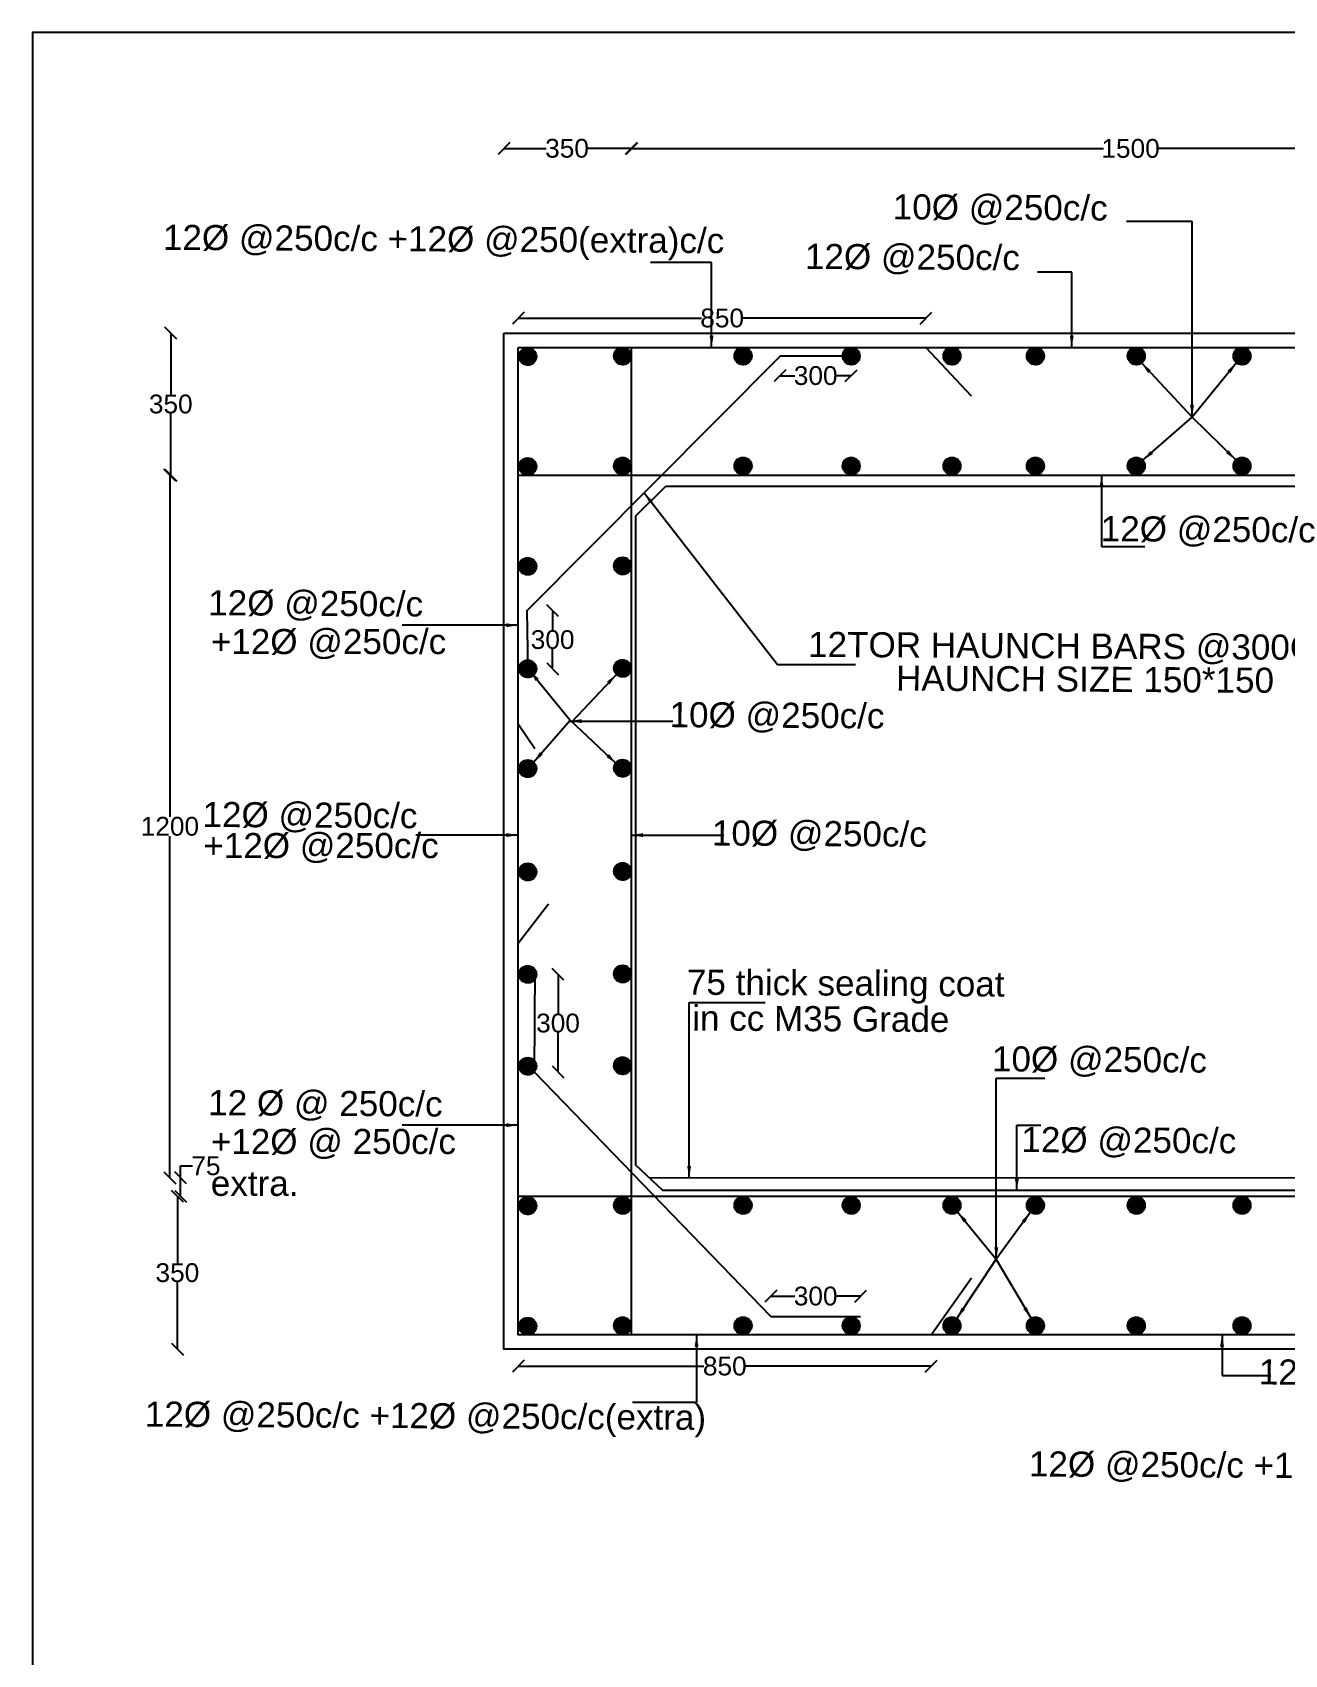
# Model space of a CAD drawing. Header units: millimetres. Extents: x 5124 to 6568637, y 2311 to 91879094.
# Drawn here: x 3769210 to 3779211, y 45946751 to 45959704 of the extents above; entities that cross this region are included whole.
import ezdxf

# ---------------------------------------------------------------- set-up
doc = ezdxf.new("R2010")
doc.units = ezdxf.units.MM
doc.header["$MEASUREMENT"] = 0
doc.layers.add('DIMENSION', color=7, linetype='Continuous')
doc.layers.add('DRAWING', color=7, linetype='Continuous')
doc.styles.get("Standard").update_dxf_attribs({"font": 'arial.ttf', "height": 150})
doc.dimstyles.get("Standard").update_dxf_attribs({"dimtxt": 200, "dimasz": 110, "dimexe": 0.18, "dimexo": 0.0625, "dimgap": 0.09, "dimtad": 0, "dimtih": 1, "dimtoh": 1, "dimdec": 0, "dimzin": 0, "dimdsep": 46, "dimtxsty": 'Standard', "dimblk": 'OBLIQUE', "dimcen": 0.09, "dimse1": 1, "dimse2": 1, "dimadec": 0, "dimazin": 0, "dimtfac": 1, "dimtdec": 0, "dimtofl": 0, "dimtmove": 0, "dimatfit": 3, "dimfxl": 1, "dimtolj": 1, "dimtzin": 0, "dimarcsym": 0})

# ---------------------------------------------------------------- blocks, each defined once
blk = doc.blocks.new('_Oblique')
at = {"color": 0, "linetype": 'ByBlock', "lineweight": -2}
blk.add_line((-0.5, -0.5), (0.5, 0.5), dxfattribs=at)
blk = doc.blocks.new('*D97')
at = {"layer": 'Defpoints', "color": 0, "transparency": 16777216}
for p in [(3776347, 45957423), (3773091, 45957189), (3776347, 45957189)]:
    blk.add_point(p, dxfattribs=at)
at = {"layer": 'DIMENSION', "color": 0, "lineweight": -2, "transparency": 16777216}
for p, q in [((3773091, 45957423), (3774553, 45957423)), ((3776347, 45957423), (3774884, 45957423))]:
    blk.add_line(p, q, dxfattribs=at)
at = {"layer": 'DIMENSION', "color": 0, "lineweight": -2, "transparency": 16777216, "xscale": 95, "yscale": 95, "zscale": 95, "rotation": 180}
blk.add_blockref('_Oblique', (3773091, 45957423), dxfattribs=at)
at = {"layer": 'DIMENSION', "color": 0, "lineweight": -2, "transparency": 16777216, "xscale": 95, "yscale": 95, "zscale": 95}
blk.add_blockref('_Oblique', (3776347, 45957423), dxfattribs=at)
at = {"layer": 'DIMENSION', "color": 0, "transparency": 16777216, "insert": (3774719, 45957423), "char_height": 150, "attachment_point": 5}
blk.add_mtext('\\A1;850', dxfattribs=at)
blk = doc.blocks.new('*D98')
at = {"layer": 'Defpoints', "color": 0, "transparency": 16777216}
for p in [(3773997, 45958778), (3772977, 45957303), (3773997, 45957303)]:
    blk.add_point(p, dxfattribs=at)
at = {"layer": 'DIMENSION', "color": 0, "lineweight": -2, "transparency": 16777216}
for p, q in [((3772977, 45958778), (3773314, 45958778)), ((3773997, 45958778), (3773645, 45958778))]:
    blk.add_line(p, q, dxfattribs=at)
at = {"layer": 'DIMENSION', "color": 0, "lineweight": -2, "transparency": 16777216, "xscale": 95, "yscale": 95, "zscale": 95, "rotation": 180}
blk.add_blockref('_Oblique', (3772977, 45958778), dxfattribs=at)
at = {"layer": 'DIMENSION', "color": 0, "lineweight": -2, "transparency": 16777216, "xscale": 95, "yscale": 95, "zscale": 95}
blk.add_blockref('_Oblique', (3773997, 45958778), dxfattribs=at)
at = {"layer": 'DIMENSION', "color": 0, "transparency": 16777216, "insert": (3773480, 45958778), "char_height": 150, "attachment_point": 5}
blk.add_mtext('\\A1;350', dxfattribs=at)
blk = doc.blocks.new('*D99')
at = {"layer": 'Defpoints', "color": 0, "transparency": 16777216}
for p in [(3781971, 45958777), (3773992, 45957189), (3781971, 45957189)]:
    blk.add_point(p, dxfattribs=at)
at = {"layer": 'DIMENSION', "color": 0, "lineweight": -2, "transparency": 16777216}
for p, q in [((3773992, 45958777), (3777765, 45958777)), ((3781971, 45958777), (3778198, 45958777))]:
    blk.add_line(p, q, dxfattribs=at)
at = {"layer": 'DIMENSION', "color": 0, "lineweight": -2, "transparency": 16777216, "xscale": 95, "yscale": 95, "zscale": 95, "rotation": 180}
blk.add_blockref('_Oblique', (3773992, 45958777), dxfattribs=at)
at = {"layer": 'DIMENSION', "color": 0, "lineweight": -2, "transparency": 16777216, "xscale": 95, "yscale": 95, "zscale": 95}
blk.add_blockref('_Oblique', (3781971, 45958777), dxfattribs=at)
at = {"layer": 'DIMENSION', "color": 0, "transparency": 16777216, "insert": (3777981, 45958777), "char_height": 150, "attachment_point": 5}
blk.add_mtext('\\A1;1500', dxfattribs=at)
blk = doc.blocks.new('*D106')
at = {"layer": 'Defpoints', "color": 0, "transparency": 16777216}
for p in [(3775181, 45957120), (3775750, 45957120), (3775750, 45956963)]:
    blk.add_point(p, dxfattribs=at)
at = {"layer": 'DIMENSION', "color": 0, "lineweight": -2, "transparency": 16777216}
for p, q in [((3775181, 45956963), (3775300, 45956963)), ((3775750, 45956963), (3775631, 45956963))]:
    blk.add_line(p, q, dxfattribs=at)
at = {"layer": 'DIMENSION', "color": 0, "lineweight": -2, "transparency": 16777216, "xscale": 95, "yscale": 95, "zscale": 95, "rotation": 180}
blk.add_blockref('_Oblique', (3775181, 45956963), dxfattribs=at)
at = {"layer": 'DIMENSION', "color": 0, "lineweight": -2, "transparency": 16777216, "xscale": 95, "yscale": 95, "zscale": 95}
blk.add_blockref('_Oblique', (3775750, 45956963), dxfattribs=at)
at = {"layer": 'DIMENSION', "color": 0, "transparency": 16777216, "insert": (3775466, 45956963), "char_height": 150, "attachment_point": 5}
blk.add_mtext('\\A1;300', dxfattribs=at)
blk = doc.blocks.new('*D107')
at = {"layer": 'Defpoints', "color": 0, "transparency": 16777216}
for p in [(3773159, 45955087), (3773365, 45955087), (3773166, 45954623)]:
    blk.add_point(p, dxfattribs=at)
at = {"layer": 'DIMENSION', "color": 0, "lineweight": -2, "transparency": 16777216}
for p, q in [((3773365, 45955087), (3773365, 45954931)), ((3773365, 45954623), (3773365, 45954778))]:
    blk.add_line(p, q, dxfattribs=at)
at = {"layer": 'DIMENSION', "color": 0, "lineweight": -2, "transparency": 16777216, "xscale": 95, "yscale": 95, "zscale": 95}
for p, rotation in [((3773365, 45955087), 90), ((3773365, 45954623), 270)]:
    blk.add_blockref('_Oblique', p, dxfattribs=dict(at, rotation=rotation))
at = {"layer": 'DIMENSION', "color": 0, "transparency": 16777216, "insert": (3773365, 45954855), "char_height": 150, "attachment_point": 5}
blk.add_mtext('\\A1;300', dxfattribs=at)
blk = doc.blocks.new('*D108')
at = {"layer": 'Defpoints', "color": 0, "transparency": 16777216}
for p in [(3773235, 45952183), (3773218, 45951404), (3773408, 45951404)]:
    blk.add_point(p, dxfattribs=at)
at = {"layer": 'DIMENSION', "color": 0, "lineweight": -2, "transparency": 16777216}
for p, q in [((3773408, 45952183), (3773408, 45951870)), ((3773408, 45951404), (3773408, 45951717))]:
    blk.add_line(p, q, dxfattribs=at)
at = {"layer": 'DIMENSION', "color": 0, "lineweight": -2, "transparency": 16777216, "xscale": 95, "yscale": 95, "zscale": 95}
for p, rotation in [((3773408, 45952183), 90), ((3773408, 45951404), 270)]:
    blk.add_blockref('_Oblique', p, dxfattribs=dict(at, rotation=rotation))
at = {"layer": 'DIMENSION', "color": 0, "transparency": 16777216, "insert": (3773408, 45951793), "char_height": 150, "attachment_point": 5}
blk.add_mtext('\\A1;300', dxfattribs=at)
blk = doc.blocks.new('*D109')
at = {"layer": 'Defpoints', "color": 0, "transparency": 16777216}
for p in [(3775107, 45949613), (3775107, 45949449), (3775825, 45949449)]:
    blk.add_point(p, dxfattribs=at)
at = {"layer": 'DIMENSION', "color": 0, "lineweight": -2, "transparency": 16777216}
for p, q in [((3775107, 45949613), (3775300, 45949613)), ((3775825, 45949613), (3775631, 45949613))]:
    blk.add_line(p, q, dxfattribs=at)
at = {"layer": 'DIMENSION', "color": 0, "lineweight": -2, "transparency": 16777216, "xscale": 95, "yscale": 95, "zscale": 95, "rotation": 180}
blk.add_blockref('_Oblique', (3775107, 45949613), dxfattribs=at)
at = {"layer": 'DIMENSION', "color": 0, "lineweight": -2, "transparency": 16777216, "xscale": 95, "yscale": 95, "zscale": 95}
blk.add_blockref('_Oblique', (3775825, 45949613), dxfattribs=at)
at = {"layer": 'DIMENSION', "color": 0, "transparency": 16777216, "insert": (3775466, 45949613), "char_height": 150, "attachment_point": 5}
blk.add_mtext('\\A1;300', dxfattribs=at)
blk = doc.blocks.new('*D123')
at = {"layer": 'Defpoints', "color": 0, "transparency": 16777216}
for p in [(3770368, 45950410), (3773091, 45950410), (3772977, 45949190)]:
    blk.add_point(p, dxfattribs=at)
at = {"layer": 'DIMENSION', "color": 0, "lineweight": -2, "transparency": 16777216}
for p, q in [((3770368, 45950410), (3770368, 45949877)), ((3770368, 45949190), (3770368, 45949724))]:
    blk.add_line(p, q, dxfattribs=at)
at = {"layer": 'DIMENSION', "color": 0, "lineweight": -2, "transparency": 16777216, "xscale": 95, "yscale": 95, "zscale": 95}
for p, rotation in [((3770368, 45950410), 90), ((3770368, 45949190), 270)]:
    blk.add_blockref('_Oblique', p, dxfattribs=dict(at, rotation=rotation))
at = {"layer": 'DIMENSION', "color": 0, "transparency": 16777216, "insert": (3770368, 45949800), "char_height": 150, "attachment_point": 5}
blk.add_mtext('\\A1;350', dxfattribs=at)
blk = doc.blocks.new('*D124')
at = {"layer": 'Defpoints', "color": 0, "transparency": 16777216}
for p in [(3770394, 45950558), (3774249, 45950558), (3774249, 45950410)]:
    blk.add_point(p, dxfattribs=at)
at = {"layer": 'DIMENSION', "color": 0, "lineweight": -2, "transparency": 16777216}
for p, q in [((3770394, 45950558), (3770394, 45950653)), ((3770394, 45950653), (3770489, 45950653)), ((3770394, 45950410), (3770394, 45950558))]:
    blk.add_line(p, q, dxfattribs=at)
at = {"layer": 'DIMENSION', "color": 0, "lineweight": -2, "transparency": 16777216, "xscale": 95, "yscale": 95, "zscale": 95}
for p, rotation in [((3770394, 45950558), 90), ((3770394, 45950410), 270)]:
    blk.add_blockref('_Oblique', p, dxfattribs=dict(at, rotation=rotation))
at = {"layer": 'DIMENSION', "color": 0, "transparency": 16777216, "insert": (3770596, 45950653), "char_height": 150, "attachment_point": 5}
blk.add_mtext('\\A1;75', dxfattribs=at)
blk = doc.blocks.new('*D125')
at = {"layer": 'Defpoints', "color": 0, "transparency": 16777216}
for p in [(3770308, 45956169), (3773992, 45956169), (3774138, 45950558)]:
    blk.add_point(p, dxfattribs=at)
at = {"layer": 'DIMENSION', "color": 0, "lineweight": -2, "transparency": 16777216}
for p, q in [((3770308, 45956169), (3770308, 45953440)), ((3770308, 45950558), (3770308, 45953287))]:
    blk.add_line(p, q, dxfattribs=at)
at = {"layer": 'DIMENSION', "color": 0, "lineweight": -2, "transparency": 16777216, "xscale": 95, "yscale": 95, "zscale": 95}
for p, rotation in [((3770308, 45956169), 90), ((3770308, 45950558), 270)]:
    blk.add_blockref('_Oblique', p, dxfattribs=dict(at, rotation=rotation))
at = {"layer": 'DIMENSION', "color": 0, "transparency": 16777216, "insert": (3770308, 45953364), "char_height": 150, "attachment_point": 5}
blk.add_mtext('\\A1;1200', dxfattribs=at)
blk = doc.blocks.new('*D126')
at = {"layer": 'Defpoints', "color": 0, "transparency": 16777216}
for p in [(3770315, 45957303), (3773091, 45957303), (3773091, 45956169)]:
    blk.add_point(p, dxfattribs=at)
at = {"layer": 'DIMENSION', "color": 0, "lineweight": -2, "transparency": 16777216}
for p, q in [((3770315, 45957303), (3770315, 45956813)), ((3770315, 45956169), (3770315, 45956659))]:
    blk.add_line(p, q, dxfattribs=at)
at = {"layer": 'DIMENSION', "color": 0, "lineweight": -2, "transparency": 16777216, "xscale": 95, "yscale": 95, "zscale": 95}
for p, rotation in [((3770315, 45957303), 90), ((3770315, 45956169), 270)]:
    blk.add_blockref('_Oblique', p, dxfattribs=dict(at, rotation=rotation))
at = {"layer": 'DIMENSION', "color": 0, "transparency": 16777216, "insert": (3770315, 45956736), "char_height": 150, "attachment_point": 5}
blk.add_mtext('\\A1;350', dxfattribs=at)
blk = doc.blocks.new('*D127')
at = {"layer": 'Defpoints', "color": 0, "transparency": 16777216}
for p in [(3773091, 45949304), (3776389, 45949304), (3776389, 45949054)]:
    blk.add_point(p, dxfattribs=at)
at = {"layer": 'DRAWING', "color": 0, "lineweight": -2, "transparency": 16777216}
for p, q in [((3773091, 45949054), (3774574, 45949054)), ((3776389, 45949054), (3774905, 45949054))]:
    blk.add_line(p, q, dxfattribs=at)
at = {"layer": 'DRAWING', "color": 0, "lineweight": -2, "transparency": 16777216, "xscale": 95, "yscale": 95, "zscale": 95, "rotation": 180}
blk.add_blockref('_Oblique', (3773091, 45949054), dxfattribs=at)
at = {"layer": 'DRAWING', "color": 0, "lineweight": -2, "transparency": 16777216, "xscale": 95, "yscale": 95, "zscale": 95}
blk.add_blockref('_Oblique', (3776389, 45949054), dxfattribs=at)
at = {"layer": 'DRAWING', "color": 0, "transparency": 16777216, "insert": (3774740, 45949054), "char_height": 150, "attachment_point": 5}
blk.add_mtext('\\A1;850', dxfattribs=at)

msp = doc.modelspace()

# ---------------------------------------------------------------- hatches: boundary and pattern name
at = {"layer": 'DRAWING'}
h = msp.add_hatch(dxfattribs=at)
h.set_pattern_fill('ANSI31', color=256, scale=0.911215, style=0)
h.set_pattern_definition([(45, (498151.52272, 4091325.17496), (-0.0805408256441, 0.0805408256441), [])])
h.paths.add_polyline_path([(3773235, 45957116.4, 1), (3773096.9, 45957116.4, 1)])
h = msp.add_hatch(dxfattribs=at)
h.set_pattern_fill('ANSI31', color=256, scale=0.911215, style=0)
h.set_pattern_definition([(45, (498908.71245, 4091328.66633), (-0.0805408256441, 0.0805408256441), [])])
h.paths.add_polyline_path([(3773992.2, 45957119.9, 0.9586945), (3773854.4, 45957125.7), (3773854.4, 45957114.1, 0.9586945)])
h = msp.add_hatch(dxfattribs=at)
h.set_pattern_fill('ANSI31', color=256, scale=0.911215, style=0)
h.set_pattern_definition([(45, (499871.71218, 4091328.66633), (-0.0805408256441, 0.0805408256441), [])])
h.paths.add_polyline_path([(3774955.2, 45957119.9, 0.9586945), (3774817.4, 45957125.7), (3774817.4, 45957114.1, 0.9586945)])
h = msp.add_hatch(dxfattribs=at)
h.set_pattern_fill('ANSI31', color=256, scale=0.911215, style=0)
h.set_pattern_definition([(45, (500735.30077, 4091328.66633), (-0.0805408256441, 0.0805408256441), [])])
h.paths.add_polyline_path([(3775818.7, 45957119.9, 0.9586945), (3775681, 45957125.7), (3775681, 45957114.1, 0.9586945)])
h = msp.add_hatch(dxfattribs=at)
h.set_pattern_fill('ANSI31', color=256, scale=0.911215, style=0)
h.set_pattern_definition([(45, (501540.21779, 4091328.66633), (-0.0805408256441, 0.0805408256441), [])])
h.paths.add_polyline_path([(3776623.7, 45957119.9, 0.9586945), (3776485.9, 45957125.7), (3776485.9, 45957114.1, 0.9586945)])
h = msp.add_hatch(dxfattribs=at)
h.set_pattern_fill('ANSI31', color=256, scale=0.911215, style=0)
h.set_pattern_definition([(45, (502207.02293, 4091328.66633), (-0.0805408256441, 0.0805408256441), [])])
h.paths.add_polyline_path([(3777290.5, 45957119.9, 0.9586945), (3777152.7, 45957125.7), (3777152.7, 45957114.1, 0.9586945)])
h = msp.add_hatch(dxfattribs=at)
h.set_pattern_fill('ANSI31', color=256, scale=0.911215, style=0)
h.set_pattern_definition([(45, (503011.93995, 4091328.66633), (-0.0805408256441, 0.0805408256441), [])])
h.paths.add_polyline_path([(3778095.4, 45957119.9, 0.9586945), (3777957.6, 45957125.7), (3777957.6, 45957114.1, 0.9586945)])
h = msp.add_hatch(dxfattribs=at)
h.set_pattern_fill('ANSI31', color=256, scale=0.911215, style=0)
h.set_pattern_definition([(45, (503856.70691, 4091328.66633), (-0.0805408256441, 0.0805408256441), [])])
h.paths.add_polyline_path([(3778940.2, 45957119.9, 0.9586945), (3778802.4, 45957125.7), (3778802.4, 45957114.1, 0.9586945)])
h = msp.add_hatch(dxfattribs=at)
h.set_pattern_fill('ANSI31', color=256, scale=0.911215, style=0)
h.set_pattern_definition([(45, (498151.52272, 4090446.88803), (-0.0805408256441, 0.0805408256441), [])])
h.paths.add_polyline_path([(3773235, 45956238.1, 1), (3773096.9, 45956238.1, 1)])
h = msp.add_hatch(dxfattribs=at)
h.set_pattern_fill('ANSI31', color=256, scale=0.911215, style=0)
h.set_pattern_definition([(45, (498908.71245, 4090450.37941), (-0.0805408256441, 0.0805408256441), [])])
h.paths.add_polyline_path([(3773992.2, 45956241.6, 0.9586945), (3773854.4, 45956247.4), (3773854.4, 45956235.8, 0.9586945)])
h = msp.add_hatch(dxfattribs=at)
h.set_pattern_fill('ANSI31', color=256, scale=0.911215, style=0)
h.set_pattern_definition([(45, (499871.71218, 4090450.37941), (-0.0805408256441, 0.0805408256441), [])])
h.paths.add_polyline_path([(3774955.2, 45956241.6, 0.9586945), (3774817.4, 45956247.4), (3774817.4, 45956235.8, 0.9586945)])
h = msp.add_hatch(dxfattribs=at)
h.set_pattern_fill('ANSI31', color=256, scale=0.911215, style=0)
h.set_pattern_definition([(45, (500735.30077, 4090450.37941), (-0.0805408256441, 0.0805408256441), [])])
h.paths.add_polyline_path([(3775818.7, 45956241.6, 0.9586945), (3775681, 45956247.4), (3775681, 45956235.8, 0.9586945)])
h = msp.add_hatch(dxfattribs=at)
h.set_pattern_fill('ANSI31', color=256, scale=0.911215, style=0)
h.set_pattern_definition([(45, (501540.21779, 4090450.37941), (-0.0805408256441, 0.0805408256441), [])])
h.paths.add_polyline_path([(3776623.7, 45956241.6, 0.9586945), (3776485.9, 45956247.4), (3776485.9, 45956235.8, 0.9586945)])
h = msp.add_hatch(dxfattribs=at)
h.set_pattern_fill('ANSI31', color=256, scale=0.911215, style=0)
h.set_pattern_definition([(45, (502207.02293, 4090450.37941), (-0.0805408256441, 0.0805408256441), [])])
h.paths.add_polyline_path([(3777290.5, 45956241.6, 0.9586945), (3777152.7, 45956247.4), (3777152.7, 45956235.8, 0.9586945)])
h = msp.add_hatch(dxfattribs=at)
h.set_pattern_fill('ANSI31', color=256, scale=0.911215, style=0)
h.set_pattern_definition([(45, (503011.93995, 4090450.37941), (-0.0805408256441, 0.0805408256441), [])])
h.paths.add_polyline_path([(3778095.4, 45956241.6, 0.9586945), (3777957.6, 45956247.4), (3777957.6, 45956235.8, 0.9586945)])
h = msp.add_hatch(dxfattribs=at)
h.set_pattern_fill('ANSI31', color=256, scale=0.911215, style=0)
h.set_pattern_definition([(45, (503856.70691, 4090450.37941), (-0.0805408256441, 0.0805408256441), [])])
h.paths.add_polyline_path([(3778940.2, 45956241.6, 0.9586945), (3778802.4, 45956247.4), (3778802.4, 45956235.8, 0.9586945)])
h = msp.add_hatch(dxfattribs=at)
h.set_pattern_fill('ANSI31', color=256, scale=0.911215, style=0)
h.set_pattern_definition([(45, (498151.52272, 4089649.59018), (-0.0805408256441, 0.0805408256441), [])])
h.paths.add_polyline_path([(3773235, 45955440.8, 1), (3773096.9, 45955440.8, 1)])
h = msp.add_hatch(dxfattribs=at)
h.set_pattern_fill('ANSI31', color=256, scale=0.911215, style=0)
h.set_pattern_definition([(45, (498908.71245, 4089653.08155), (-0.0805408256441, 0.0805408256441), [])])
h.paths.add_polyline_path([(3773992.2, 45955444.3, 0.9586945), (3773854.4, 45955450.1), (3773854.4, 45955438.5, 0.9586945)])
h = msp.add_hatch(dxfattribs=at)
h.set_pattern_fill('ANSI31', color=256, scale=0.911215, style=0)
h.set_pattern_definition([(45, (498151.52272, 4088831.40426), (-0.0805408256441, 0.0805408256441), [])])
h.paths.add_polyline_path([(3773235, 45954622.6, 1), (3773096.9, 45954622.6, 1)])
h = msp.add_hatch(dxfattribs=at)
h.set_pattern_fill('ANSI31', color=256, scale=0.911215, style=0)
h.set_pattern_definition([(45, (498908.71245, 4088834.89563), (-0.0805408256441, 0.0805408256441), [])])
h.paths.add_polyline_path([(3773992.2, 45954626.1, 0.9586945), (3773854.4, 45954631.9), (3773854.4, 45954620.3, 0.9586945)])
h = msp.add_hatch(dxfattribs=at)
h.set_pattern_fill('ANSI31', color=256, scale=0.911215, style=0)
h.set_pattern_definition([(45, (498151.52272, 4088034.46757), (-0.0805408256441, 0.0805408256441), [])])
h.paths.add_polyline_path([(3773235, 45953825.7, 1), (3773096.9, 45953825.7, 1)])
h = msp.add_hatch(dxfattribs=at)
h.set_pattern_fill('ANSI31', color=256, scale=0.911215, style=0)
h.set_pattern_definition([(45, (498908.71245, 4088037.95895), (-0.0805408256441, 0.0805408256441), [])])
h.paths.add_polyline_path([(3773992.2, 45953829.2, 0.9586945), (3773854.4, 45953835), (3773854.4, 45953823.4, 0.9586945)])
h = msp.add_hatch(dxfattribs=at)
h.set_pattern_fill('ANSI31', color=256, scale=0.911215, style=0)
h.set_pattern_definition([(45, (498151.52272, 4087209.72027), (-0.0805408256441, 0.0805408256441), [])])
h.paths.add_polyline_path([(3773235, 45953001, 1), (3773096.9, 45953001, 1)])
h = msp.add_hatch(dxfattribs=at)
h.set_pattern_fill('ANSI31', color=256, scale=0.911215, style=0)
h.set_pattern_definition([(45, (498908.71245, 4087213.21165), (-0.0805408256441, 0.0805408256441), [])])
h.paths.add_polyline_path([(3773992.2, 45953004.4, 0.9586945), (3773854.4, 45953010.3), (3773854.4, 45952998.6, 0.9586945)])
h = msp.add_hatch(dxfattribs=at)
h.set_pattern_fill('ANSI31', color=256, scale=0.911215, style=0)
h.set_pattern_definition([(45, (498151.52272, 4086391.59455), (-0.0805408256441, 0.0805408256441), [])])
h.paths.add_polyline_path([(3773235, 45952182.8, 1), (3773096.9, 45952182.8, 1)])
h = msp.add_hatch(dxfattribs=at)
h.set_pattern_fill('ANSI31', color=256, scale=0.911215, style=0)
h.set_pattern_definition([(45, (498908.71245, 4086395.08593), (-0.0805408256441, 0.0805408256441), [])])
h.paths.add_polyline_path([(3773992.2, 45952186.3, 0.9586945), (3773854.4, 45952192.1), (3773854.4, 45952180.5, 0.9586945)])
h = msp.add_hatch(dxfattribs=at)
h.set_pattern_fill('ANSI31', color=256, scale=0.911215, style=0)
h.set_pattern_definition([(45, (498151.52272, 4085658.40558), (-0.0805408256441, 0.0805408256441), [])])
h.paths.add_polyline_path([(3773235, 45951449.6, 1), (3773096.9, 45951449.6, 1)])
h = msp.add_hatch(dxfattribs=at)
h.set_pattern_fill('ANSI31', color=256, scale=0.911215, style=0)
h.set_pattern_definition([(45, (498908.71245, 4085661.89696), (-0.0805408256441, 0.0805408256441), [])])
h.paths.add_polyline_path([(3773992.2, 45951453.1, 0.9586945), (3773854.4, 45951458.9), (3773854.4, 45951447.3, 0.9586945)])
h = msp.add_hatch(dxfattribs=at)
h.set_pattern_fill('ANSI31', color=256, scale=0.911215, style=0)
h.set_pattern_definition([(45, (498151.52272, 4084543.63328), (-0.0805408256441, 0.0805408256441), [])])
h.paths.add_polyline_path([(3773235, 45950334.9, 1), (3773096.9, 45950334.9, 1)])
h = msp.add_hatch(dxfattribs=at)
h.set_pattern_fill('ANSI31', color=256, scale=0.911215, style=0)
h.set_pattern_definition([(45, (498908.71245, 4084547.12466), (-0.0805408256441, 0.0805408256441), [])])
h.paths.add_polyline_path([(3773992.2, 45950338.4, 0.9586945), (3773854.4, 45950344.2), (3773854.4, 45950332.5, 0.9586945)])
h = msp.add_hatch(dxfattribs=at)
h.set_pattern_fill('ANSI31', color=256, scale=0.911215, style=0)
h.set_pattern_definition([(45, (499871.71218, 4084547.12466), (-0.0805408256441, 0.0805408256441), [])])
h.paths.add_polyline_path([(3774955.2, 45950338.4, 0.9586945), (3774817.4, 45950344.2), (3774817.4, 45950332.5, 0.9586945)])
h = msp.add_hatch(dxfattribs=at)
h.set_pattern_fill('ANSI31', color=256, scale=0.911215, style=0)
h.set_pattern_definition([(45, (500735.30077, 4084547.12466), (-0.0805408256441, 0.0805408256441), [])])
h.paths.add_polyline_path([(3775818.7, 45950338.4, 0.9586945), (3775681, 45950344.2), (3775681, 45950332.5, 0.9586945)])
h = msp.add_hatch(dxfattribs=at)
h.set_pattern_fill('ANSI31', color=256, scale=0.911215, style=0)
h.set_pattern_definition([(45, (501540.21779, 4084547.12466), (-0.0805408256441, 0.0805408256441), [])])
h.paths.add_polyline_path([(3776623.7, 45950338.4, 0.9586945), (3776485.9, 45950344.2), (3776485.9, 45950332.5, 0.9586945)])
h = msp.add_hatch(dxfattribs=at)
h.set_pattern_fill('ANSI31', color=256, scale=0.911215, style=0)
h.set_pattern_definition([(45, (502207.02293, 4084547.12466), (-0.0805408256441, 0.0805408256441), [])])
h.paths.add_polyline_path([(3777290.5, 45950338.4, 0.9586945), (3777152.7, 45950344.2), (3777152.7, 45950332.5, 0.9586945)])
h = msp.add_hatch(dxfattribs=at)
h.set_pattern_fill('ANSI31', color=256, scale=0.911215, style=0)
h.set_pattern_definition([(45, (503011.93995, 4084547.12466), (-0.0805408256441, 0.0805408256441), [])])
h.paths.add_polyline_path([(3778095.4, 45950338.4, 0.9586945), (3777957.6, 45950344.2), (3777957.6, 45950332.5, 0.9586945)])
h = msp.add_hatch(dxfattribs=at)
h.set_pattern_fill('ANSI31', color=256, scale=0.911215, style=0)
h.set_pattern_definition([(45, (503856.70691, 4084547.12466), (-0.0805408256441, 0.0805408256441), [])])
h.paths.add_polyline_path([(3778940.2, 45950338.4, 0.9586945), (3778802.4, 45950344.2), (3778802.4, 45950332.5, 0.9586945)])
h = msp.add_hatch(dxfattribs=at)
h.set_pattern_fill('ANSI31', color=256, scale=0.911215, style=0)
h.set_pattern_definition([(45, (498151.52272, 4083582.12036), (-0.0805408256441, 0.0805408256441), [])])
h.paths.add_polyline_path([(3773235, 45949373.4, 1), (3773096.9, 45949373.4, 1)])
h = msp.add_hatch(dxfattribs=at)
h.set_pattern_fill('ANSI31', color=256, scale=0.911215, style=0)
h.set_pattern_definition([(45, (498908.71245, 4083585.61173), (-0.0805408256441, 0.0805408256441), [])])
h.paths.add_polyline_path([(3773992.2, 45949376.8, 0.9586945), (3773854.4, 45949382.7), (3773854.4, 45949371, 0.9586945)])
h = msp.add_hatch(dxfattribs=at)
h.set_pattern_fill('ANSI31', color=256, scale=0.911215, style=0)
h.set_pattern_definition([(45, (499871.71218, 4083585.61173), (-0.0805408256441, 0.0805408256441), [])])
h.paths.add_polyline_path([(3774955.2, 45949376.8, 0.9586945), (3774817.4, 45949382.7), (3774817.4, 45949371, 0.9586945)])
h = msp.add_hatch(dxfattribs=at)
h.set_pattern_fill('ANSI31', color=256, scale=0.911215, style=0)
h.set_pattern_definition([(45, (500735.30077, 4083585.61173), (-0.0805408256441, 0.0805408256441), [])])
h.paths.add_polyline_path([(3775818.7, 45949376.8, 0.9586945), (3775681, 45949382.7), (3775681, 45949371, 0.9586945)])
h = msp.add_hatch(dxfattribs=at)
h.set_pattern_fill('ANSI31', color=256, scale=0.911215, style=0)
h.set_pattern_definition([(45, (501540.21779, 4083585.61173), (-0.0805408256441, 0.0805408256441), [])])
h.paths.add_polyline_path([(3776623.7, 45949376.8, 0.9586945), (3776485.9, 45949382.7), (3776485.9, 45949371, 0.9586945)])
h = msp.add_hatch(dxfattribs=at)
h.set_pattern_fill('ANSI31', color=256, scale=0.911215, style=0)
h.set_pattern_definition([(45, (502207.02293, 4083585.61173), (-0.0805408256441, 0.0805408256441), [])])
h.paths.add_polyline_path([(3777290.5, 45949376.8, 0.9586945), (3777152.7, 45949382.7), (3777152.7, 45949371, 0.9586945)])
h = msp.add_hatch(dxfattribs=at)
h.set_pattern_fill('ANSI31', color=256, scale=0.911215, style=0)
h.set_pattern_definition([(45, (503011.93995, 4083585.61173), (-0.0805408256441, 0.0805408256441), [])])
h.paths.add_polyline_path([(3778095.4, 45949376.8, 0.9586945), (3777957.6, 45949382.7), (3777957.6, 45949371, 0.9586945)])
h = msp.add_hatch(dxfattribs=at)
h.set_pattern_fill('ANSI31', color=256, scale=0.911215, style=0)
h.set_pattern_definition([(45, (503856.70691, 4083585.61173), (-0.0805408256441, 0.0805408256441), [])])
h.paths.add_polyline_path([(3778940.2, 45949376.8, 0.9586945), (3778802.4, 45949382.7), (3778802.4, 45949371, 0.9586945)])

# ---------------------------------------------------------------- linework, layer by layer
at = {"layer": 'DIMENSION'}
for points in [[(3772976.6, 45957302.7), (3791711.2, 45957302.7), (3791711.2, 45949190.3), (3772976.6, 45949190.3)], [(3773090.6, 45957188.7), (3791597.2, 45957188.7), (3791597.2, 45949304.3), (3773090.6, 45949304.3)]]:
    msp.add_lwpolyline(points, close=True, dxfattribs=at)
for points in [[(3773992, 45957188.7), (3773992, 45949304.3)], [(3776347.1, 45957188.7), (3776707, 45956801.1)], [(3773090.6, 45956169.1), (3791597.2, 45956169.1)], [(3773090.6, 45950410.4), (3791597.2, 45950410.4)], [(3776388.7, 45949304.3), (3776711.7, 45949758.5)]]:
    msp.add_lwpolyline(points, dxfattribs=at)
at = {"layer": 'DRAWING'}
msp.add_lwpolyline([(3802954.6, 45959703.9), (3769210.2, 45959703.9), (3769210.2, 45933703.6), (3802954.6, 45933703.6)], close=True, dxfattribs=at)
for points in [[(3775749.7, 45957119.9), (3775181.3, 45957119.9), (3773159.1, 45955086.6), (3773165.9, 45954622.6)], [(3774270.3, 45956080), (3781603.8, 45956080), (3781894.8, 45955777.3), (3781894.8, 45950700.1), (3781614.1, 45950456.9), (3774245, 45950456.9), (3774030.4, 45950659.7), (3774030.4, 45955843.4), (3774270.3, 45956080)], [(3773090.6, 45954183.2), (3773222.4, 45953987.4)], [(3773090.6, 45952431.5), (3773331.5, 45952746.6)], [(3773222.3, 45952222.7), (3773217.8, 45951404.1), (3775106.5, 45949449.3), (3775825.3, 45949449.3)], [(3774137.7, 45950558.3), (3781732.3, 45950559.3)]]:
    msp.add_lwpolyline(points, dxfattribs=at)
for centre in [(3773165.9, 45957116.4), (3773923.1, 45957119.9), (3774886.1, 45957119.9), (3775749.7, 45957119.9), (3776554.6, 45957119.9), (3777221.4, 45957119.9), (3778026.4, 45957119.9), (3778871.1, 45957119.9), (3773165.9, 45956238.1), (3773923.1, 45956241.6), (3774886.1, 45956241.6), (3775749.7, 45956241.6), (3776554.6, 45956241.6), (3777221.4, 45956241.6), (3778026.4, 45956241.6), (3778871.1, 45956241.6), (3773165.9, 45955440.8), (3773923.1, 45955444.3), (3773165.9, 45954622.6), (3773923.1, 45954626.1), (3773165.9, 45953825.7), (3773923.1, 45953829.2), (3773165.9, 45953001), (3773923.1, 45953004.4), (3773165.9, 45952182.8), (3773923.1, 45952186.3), (3773165.9, 45951449.6), (3773923.1, 45951453.1), (3773165.9, 45950334.9), (3773923.1, 45950338.4), (3774886.1, 45950338.4), (3775749.7, 45950338.4), (3776554.6, 45950338.4), (3777221.4, 45950338.4), (3778026.4, 45950338.4), (3778871.1, 45950338.4), (3773165.9, 45949373.4), (3773923.1, 45949376.8), (3774886.1, 45949376.8), (3775749.7, 45949376.8), (3776554.6, 45949376.8), (3777221.4, 45949376.8), (3778026.4, 45949376.8), (3778871.1, 45949376.8)]:
    msp.add_circle(centre, 69, dxfattribs=at)

# ---------------------------------------------------------------- texts
for s, p in [('10Ø @250c/c ', (3776081.1, 45958212)), ('12Ø @250c/c +12Ø @250(extra)c/c ', (3770252.1, 45957968)), ('12Ø @250c/c ', (3775379.8, 45957816)), ('12Ø @250c/c  ', (3777742.2, 45955641.6)), ('12Ø @250c/c ', (3770613.6, 45955050.3)), ('12TOR HAUNCH BARS @300C/C', (3775404.9, 45954717.6)), (' HAUNCH SIZE 150*150', (3776029.3, 45954448.9)), ('10Ø @250c/c  ', (3774298.4, 45954156.7)), ('12Ø @250c/c ', (3770568.2, 45953359.6)), ('10Ø @250c/c  ', (3774636.5, 45953211.8)), ('75 thick sealing coat', (3774436.9, 45952020.2)), ('in cc M35 Grade', (3774479.3, 45951734.4)), ('10Ø @250c/c  ', (3776873.6, 45951408.4)), ('12 Ø @ 250c/c ', (3770613.6, 45951058.4)), ('12Ø @250c/c  ', (3777108.4, 45950764)), ('12Ø @ 250c/c ', (3779005.2, 45948908.3)), ('12Ø @250c/c +12Ø @250c/c(extra) ', (3770107.4, 45948571.8)), ('12Ø @250c/c +12Ø @250c/c(extra) ', (3777168.9, 45948174))]:
    msp.add_text(s, height=200.467, rotation=359.65712, dxfattribs=at).set_placement(p)
at = {"layer": 'DRAWING', "char_height": 200.467, "attachment_point": 1}
for s, insert, width in [('+12Ø @250c/c ', (3770635, 45954940.3), 2012.728), ('+12Ø @250c/c ', (3770575.1, 45953311.4), 2022.902), ('+12Ø @ 250c/c\\Pextra. ', (3770635, 45950948.4), 2012.728)]:
    msp.add_mtext(s, dxfattribs=dict(at, insert=insert, width=width))

# ---------------------------------------------------------------- dimensions: what is measured, and where the dimension line sits
at = {"layer": 'DIMENSION'}
dim = msp.add_linear_dim(base=(3773997, 45958777.6), p1=(3772976.6, 45957302.7), p2=(3773997, 45957302.7), text='350', dimstyle='Standard', override={"dimasz": 95, "dimfxl": 2000, "dimarcsym": 1}, dxfattribs=at)
dim.commit()
dim.dimension.update_dxf_attribs({"geometry": '*D98', "text_midpoint": (3773479.9, 45958777.6), "dimtype": 160})
for base, p1, p2, text, picture, middle in [((3781970.7, 45958777.4), (3773992, 45957188.7), (3781970.7, 45957188.7), '1500', '*D99', (3777981.4, 45958777.4)), ((3776347.1, 45957422.8), (3773090.6, 45957188.7), (3776347.1, 45957188.7), '850', '*D97', (3774718.8, 45957422.8)), ((3775749.7, 45956963.4), (3775181.3, 45957119.9), (3775749.7, 45957119.9), '300', '*D106', (3775465.5, 45956963.4)), ((3775106.5, 45949612.7), (3775825.3, 45949449.3), (3775106.5, 45949449.3), '300', '*D109', (3775465.9, 45949612.7))]:
    dim = msp.add_linear_dim(base=base, p1=p1, p2=p2, text=text, dimstyle='Standard', override={"dimasz": 95, "dimfxl": 2000, "dimarcsym": 1}, dxfattribs=at)
    dim.commit()
    dim.dimension.update_dxf_attribs({"geometry": picture, "text_midpoint": middle})
for base, p1, p2, text, picture, middle in [((3770315.3, 45957302.7), (3773090.6, 45956169.1), (3773090.6, 45957302.7), '350', '*D126', (3770315.3, 45956735.9)), ((3770307.6, 45956169.1), (3774137.7, 45950558.3), (3773992, 45956169.1), '1200', '*D125', (3770307.6, 45953363.7)), ((3773364.5, 45955086.6), (3773165.9, 45954622.6), (3773159.1, 45955086.6), '300', '*D107', (3773364.5, 45954854.6)), ((3773407.6, 45951404.1), (3773235, 45952182.8), (3773217.8, 45951404.1), '300', '*D108', (3773407.6, 45951793.5)), ((3770393.8, 45950558.3), (3774249, 45950410.4), (3774249, 45950558.3), '75', '*D124', (3770596.3, 45950653.3)), ((3770368.2, 45950410.4), (3772976.6, 45949190.3), (3773090.6, 45950410.4), '350', '*D123', (3770368.2, 45949800.3))]:
    dim = msp.add_linear_dim(base=base, p1=p1, p2=p2, angle=90, text=text, dimstyle='Standard', override={"dimasz": 95, "dimfxl": 2000, "dimarcsym": 1}, dxfattribs=at)
    dim.commit()
    dim.dimension.update_dxf_attribs({"geometry": picture, "text_midpoint": middle})
at = {"layer": 'DRAWING'}
dim = msp.add_linear_dim(base=(3776388.7, 45949054.2), p1=(3773090.6, 45949304.3), p2=(3776388.7, 45949304.3), text='850', dimstyle='Standard', override={"dimasz": 95, "dimfxl": 2000, "dimarcsym": 1}, dxfattribs=at)
dim.commit()
dim.dimension.update_dxf_attribs({"geometry": '*D127', "text_midpoint": (3774739.6, 45949054.2)})

# ---------------------------------------------------------------- leaders
for points in [[(3778471.8, 45956633), (3778471.8, 45958194.9), (3777947.7, 45958194.9)], [(3774634.9, 45957188.7), (3774634.9, 45957866.3), (3774146.1, 45957866.3)], [(3777511.2, 45957188.7), (3777511.2, 45957788.7), (3777236.4, 45957788.7)], [(3778067.5, 45957064.5), (3778471.8, 45956633)], [(3778827.4, 45957066.5), (3778471.8, 45956633)], [(3778078.2, 45956287.2), (3778471.8, 45956633)], [(3778821.8, 45956289.9), (3778471.8, 45956633)], [(3777749.5, 45956169.1), (3777749.5, 45955600.1), (3778095.8, 45955600.1)], [(3774095, 45956027.6), (3775161.3, 45954658), (3775783.5, 45954658)], [(3773090.6, 45954970.5), (3772162.6, 45954970.5)], [(3773181.7, 45954607.5), (3773504.6, 45954212.7)], [(3773874, 45954577.6), (3773518.3, 45954199.7)], [(3773213.3, 45953875.9), (3773504.6, 45954212.7)], [(3773501.4, 45954204.8), (3774326.4, 45954204.8)], [(3773874.4, 45953864.5), (3773504.6, 45954212.7)], [(3773090.6, 45953294.6), (3772273.3, 45953294.6)], [(3773992, 45953294.6), (3774732.2, 45953294.6)], [(3774455.6, 45950558.3), (3774455.6, 45951956.9), (3775063.3, 45951956.9)], [(3776908.7, 45949908), (3776908.7, 45951354.7), (3777295.9, 45951354.7)], [(3773090.6, 45950978.5), (3772162.6, 45950978.5)], [(3777072.5, 45950456.9), (3777072.5, 45950978.4), (3777264.3, 45950978.4)], [(3776599, 45950285.5), (3776908.7, 45949908)], [(3777180.9, 45950282.5), (3776908.7, 45949908)], [(3776592.9, 45949434.3), (3776908.7, 45949908)], [(3777186.4, 45949436.3), (3776908.7, 45949908)], [(3774514.5, 45949304.3), (3774514.5, 45948763.1), (3774002.4, 45948763.1)], [(3778711.5, 45949304.3), (3778711.5, 45948980.8), (3779101.9, 45948980.8)]]:
    msp.add_leader(points, dimstyle='Standard', override={"dimasz": 95, "dimgap": 0.09, "dimtad": 0, "dimfxl": 2000, "dimarcsym": 1}, dxfattribs=at)

doc.saveas('drawing.dxf')
